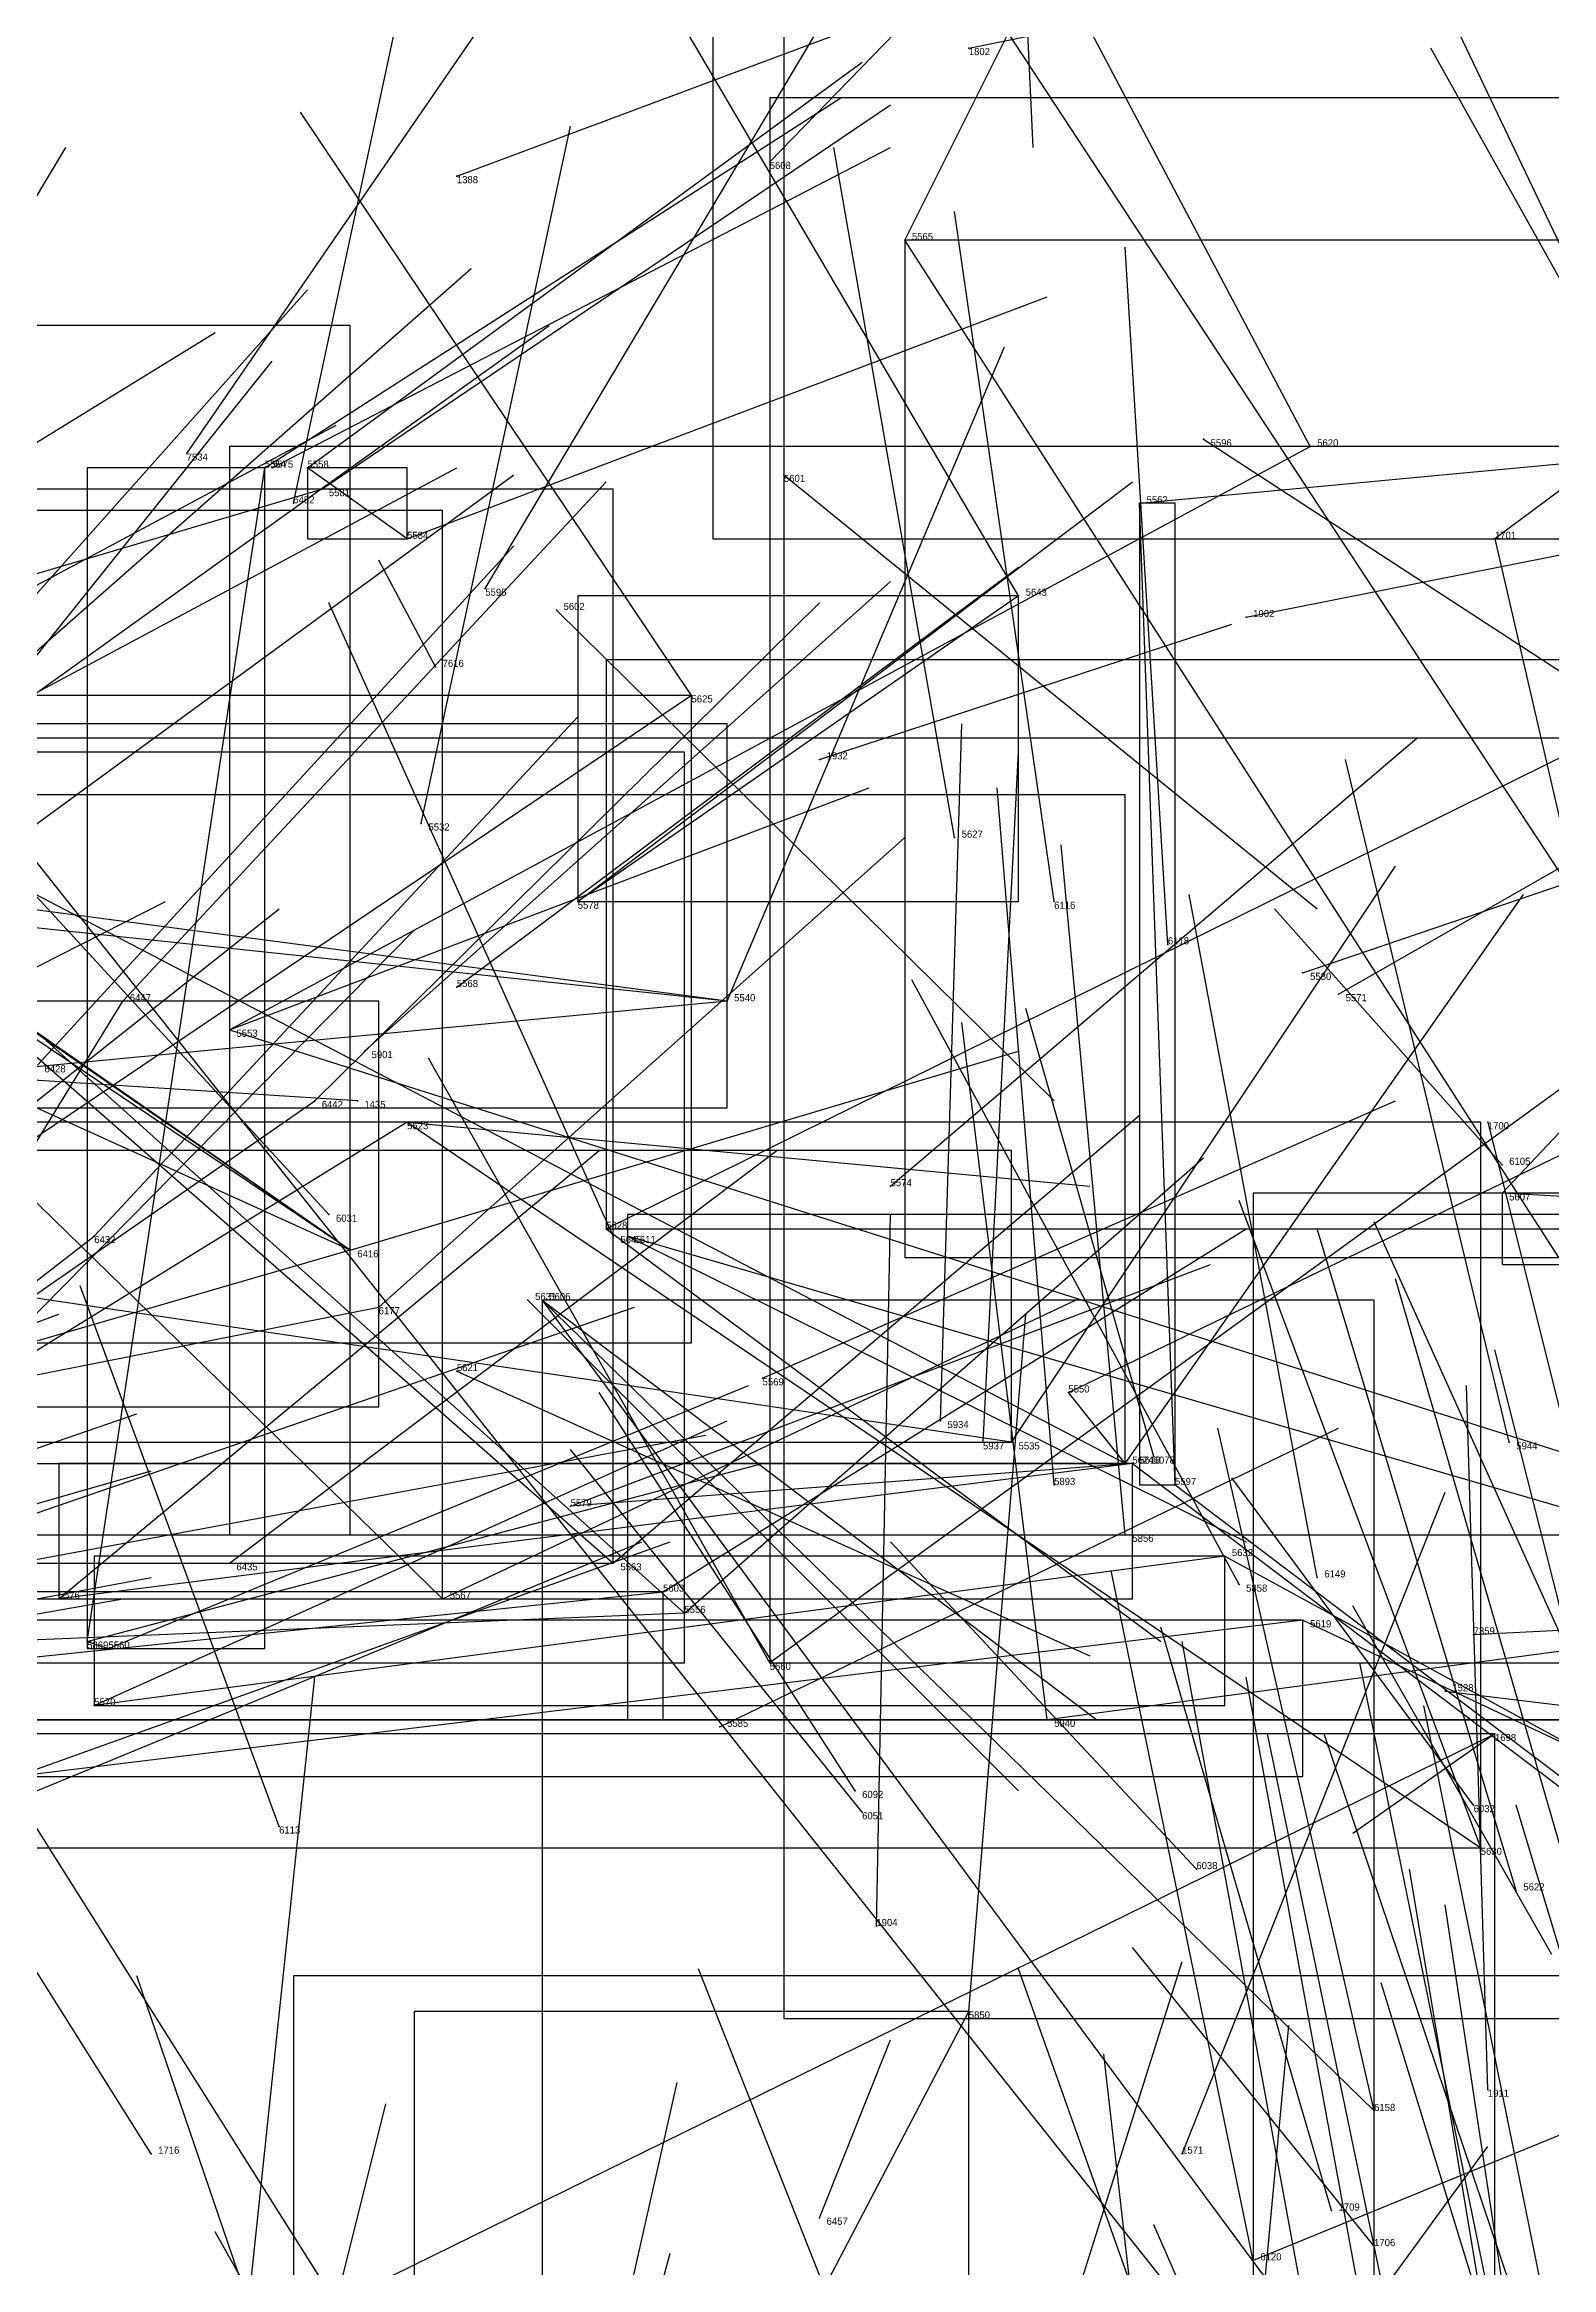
# Model space of a CAD drawing. Extents: x 59.1 to 70.8, y 600.3 to 605.1.
# Drawn here: x 67.289 to 67.501, y 604.095 to 604.4075 of the extents above; entities that cross this region are included whole.
import ezdxf

# ---------------------------------------------------------------- set-up
doc = ezdxf.new("R2010")
doc.units = 0
for name, color, linetype in [('Clients', 3, 'CONTINUOUS'), ('Facilities', 3, 'CONTINUOUS'), ('Facilities_lines', 3, 'CONTINUOUS'), ('Min_max_boxes', 1, 'CONTINUOUS'), ('Normals', 1, 'CONTINUOUS'), ('Source_points', 5, 'CONTINUOUS'), ('Text', 3, 'CONTINUOUS')]:
    doc.layers.add(name, color=color, linetype=linetype)

msp = doc.modelspace()

# ---------------------------------------------------------------- linework, layer by layer
at = {"layer": 'Clients', "color": 5}
for p in [(67.41, 604.38, 454.617), (67.467, 604.351, 454.172), (67.32, 604.348, 454.743), (67.326, 604.348, 454.668), (67.328, 604.345, 454.592), (67.443, 604.343, 454.51), (67.493, 604.338, 452.808), (67.364, 604.287, 454.849), (67.3, 604.273, 455.252), (67.327, 604.259, 455.164), (67.494, 604.246, 454.457), (67.296, 604.24, 455.283), (67.371, 604.24, 454.396), (67.336, 604.23, 455.032), (67.433, 604.218, 454.636), (67.363, 604.202, 454.551), (67.369, 604.194, 454.749), (67.376, 604.19, 454.612), (67.291, 604.189, 454.771), (67.345, 604.189, 454.982), (67.298, 604.182, 454.905), (67.391, 604.18, 454.081), (67.296, 604.174, 454.783), (67.43, 604.172, 453.792), (67.493, 604.17, 452.753), (67.491, 604.154, 454.082), (67.419, 604.131, 453.265), (67.476, 604.117, 453.85), (67.459, 604.096, 453.783)]:
    msp.add_point(p, dxfattribs=at)
at = {"layer": 'Facilities', "color": 3}
for p in [(67.419, 604.407, 448.447), (67.391, 604.391, 454.457), (67.347, 604.389, 451.007), (67.452, 604.352, 454.315), (67.309, 604.35, 462.279), (67.321, 604.348, 454.824), (67.393, 604.347, 454.388), (67.324, 604.343, 455.745), (67.34, 604.338, 454.521), (67.351, 604.331, 454.446), (67.361, 604.328, 454.373), (67.426, 604.33, 454.244), (67.458, 604.327, 449.137), (67.344, 604.32, 458.792), (67.38, 604.316, 454.301), (67.398, 604.307, 450.871), (67.342, 604.298, 455.793), (67.417, 604.296, 454.004), (67.431, 604.287, 453.934), (67.447, 604.281, 453.86), (67.466, 604.277, 454.606), (67.347, 604.275, 454.958), (67.471, 604.274, 454.599), (67.385, 604.273, 455.81), (67.315, 604.269, 454.536), (67.334, 604.266, 455.063), (67.333, 604.259, 451.664), (67.34, 604.256, 454.464), (67.492, 604.256, 452.808), (67.494, 604.25, 457.692), (67.408, 604.247, 454.779), (67.329, 604.243, 457.317), (67.368, 604.241, 454.321), (67.369, 604.24, 454.168), (67.332, 604.238, 455.102), (67.357, 604.231, 454.417), (67.359, 604.231, 454.356), (67.347, 604.221, 454.476), (67.39, 604.22, 454.855), (67.415, 604.214, 453.642), (67.421, 604.211, 453.568), (67.425, 604.211, 455.849), (67.445, 604.209, 457.806), (67.495, 604.211, 453.648), (67.441, 604.208, 454.499), (67.442, 604.208, 454.433), (67.431, 604.205, 453.494), (67.448, 604.205, 454.363), (67.441, 604.198, 453.423), (67.315, 604.194, 454.659), (67.455, 604.195, 454.293), (67.457, 604.191, 453.349), (67.468, 604.192, 453.572), (67.379, 604.187, 454.679), (67.466, 604.186, 454.225), (67.49, 604.184, 461.441), (67.295, 604.183, 455.044), (67.486, 604.176, 453.206), (67.384, 604.171, 454.628), (67.403, 604.162, 457.563), (67.404, 604.159, 457.493), (67.49, 604.16, 457.364), (67.322, 604.157, 457.877), (67.451, 604.151, 457.447), (67.496, 604.148, 454.013), (67.406, 604.143, 449.099), (67.492, 604.12, 449.163), (67.304, 604.111, 452.689), (67.449, 604.111, 453.047), (67.398, 604.102, 455.915), (67.47, 604.103, 452.899), (67.476, 604.098, 452.824)]:
    msp.add_point(p, dxfattribs=at)
at = {"layer": 'Facilities_lines', "color": 3}
for p, q in [((67.393, 604.457, 448.368), (67.608, 604.13, 448.652)), ((67.619, 604.432, 452.947), (67.493, 604.338, 452.808)), ((67.502, 604.237, 454.388), (67.41, 604.38, 454.617)), ((67.332, 604.238, 455.102), (67.138, 604.368, 455.639)), ((67.332, 604.238, 455.102), (67.161, 604.356, 455.49)), ((67.315, 604.269, 454.536), (67.467, 604.351, 454.172)), ((67.332, 604.238, 455.102), (67.175, 604.347, 455.419)), ((67.295, 604.183, 455.044), (67.32, 604.348, 454.743)), ((67.34, 604.338, 454.521), (67.326, 604.348, 454.668)), ((67.23, 604.316, 454.893), (67.328, 604.345, 454.592)), ((67.448, 604.205, 454.363), (67.443, 604.343, 454.51)), ((67.188, 604.342, 455.268), (67.345, 604.189, 454.982)), ((67.426, 604.33, 454.244), (67.364, 604.287, 454.849)), ((67.368, 604.241, 454.321), (67.53, 604.321, 454.187)), ((67.332, 604.238, 455.102), (67.162, 604.315, 455.448)), ((67.23, 604.316, 454.893), (67.369, 604.194, 454.749)), ((67.38, 604.316, 454.301), (67.245, 604.225, 454.827)), ((67.385, 604.273, 455.81), (67.09, 604.312, 455.552)), ((67.538, 603.978, 454.902), (67.274, 604.31, 455.109)), ((67.379, 604.187, 454.679), (67.244, 604.308, 454.822)), ((67.441, 604.208, 454.499), (67.261, 604.302, 454.747)), ((67.385, 604.273, 455.81), (67.14, 604.299, 455.853)), ((67.544, 604.291, 454.15), (67.391, 604.18, 454.081)), ((67.385, 604.273, 455.81), (67.227, 604.258, 455.544)), ((67.265, 604.216, 455.401), (67.3, 604.273, 455.252)), ((67.315, 604.269, 454.536), (67.539, 604.198, 454.106)), ((67.265, 604.216, 455.401), (67.327, 604.259, 455.164)), ((67.34, 604.256, 454.464), (67.207, 604.174, 455.182)), ((67.34, 604.256, 454.464), (67.491, 604.154, 454.082)), ((67.425, 604.211, 455.849), (67.147, 604.252, 455.803)), ((67.826, 604.246, 453.934), (67.459, 604.096, 453.783)), ((67.677, 604.236, 453.695), (67.494, 604.246, 454.457)), ((67.265, 604.216, 455.401), (67.296, 604.24, 455.283)), ((67.55, 604.188, 453.77), (67.371, 604.24, 454.396)), ((67.332, 604.238, 455.102), (67.194, 604.198, 455.51)), ((67.359, 604.231, 454.356), (67.467, 604.085, 453.713)), ((67.359, 604.231, 454.356), (67.476, 604.117, 453.85)), ((67.265, 604.216, 455.401), (67.336, 604.23, 455.032)), ((67.441, 604.208, 454.499), (67.433, 604.218, 454.636)), ((67.442, 604.208, 454.433), (67.291, 604.189, 454.771)), ((67.442, 604.208, 454.433), (67.363, 604.202, 454.551)), ((67.455, 604.195, 454.293), (67.296, 604.174, 454.783)), ((67.203, 604.172, 455.245), (67.376, 604.19, 454.612)), ((67.379, 604.187, 454.679), (67.21, 604.18, 455.299)), ((67.55, 604.188, 453.77), (67.43, 604.172, 453.792)), ((67.466, 604.186, 454.225), (67.285, 604.164, 454.964)), ((67.295, 604.183, 455.044), (67.298, 604.182, 454.905)), ((67.33, 604.09, 452.674), (67.493, 604.17, 452.753)), ((67.351, 604.001, 452.623), (67.419, 604.131, 453.265))]:
    msp.add_line(p, q, dxfattribs=at)
at = {"layer": 'Min_max_boxes', "color": 1}
for p, q in [((67.383, 604.802, 452.808), (67.383, 604.338, 452.808)), ((67.383, 604.802, 453.391), (67.383, 604.338, 453.391)), ((67.393, 604.457, 448.368), (67.393, 604.13, 448.368)), ((67.393, 604.457, 448.652), (67.393, 604.13, 448.652)), ((67.876, 604.4, 453.675), (67.391, 604.4, 453.675)), ((67.391, 604.4, 453.675), (67.391, 604.18, 453.675)), ((67.876, 604.4, 454.215), (67.391, 604.4, 454.215)), ((67.391, 604.4, 454.215), (67.391, 604.18, 454.215)), ((67.391, 604.4, 453.675), (67.391, 604.4, 454.215)), ((67.502, 604.38, 454.388), (67.41, 604.38, 454.388)), ((67.41, 604.38, 454.388), (67.41, 604.237, 454.388)), ((67.502, 604.38, 454.617), (67.41, 604.38, 454.617)), ((67.41, 604.38, 454.617), (67.41, 604.237, 454.617)), ((67.41, 604.38, 454.388), (67.41, 604.38, 454.617)), ((67.332, 604.368, 455.102), (67.138, 604.368, 455.102)), ((67.332, 604.368, 455.639), (67.138, 604.368, 455.639)), ((67.332, 604.198, 455.102), (67.332, 604.368, 455.102)), ((67.332, 604.198, 455.639), (67.332, 604.368, 455.639)), ((67.332, 604.368, 455.102), (67.332, 604.368, 455.639)), ((67.539, 604.351, 454.106), (67.315, 604.351, 454.106)), ((67.315, 604.351, 454.106), (67.315, 604.198, 454.106)), ((67.539, 604.351, 454.536), (67.315, 604.351, 454.536)), ((67.315, 604.351, 454.536), (67.315, 604.198, 454.536)), ((67.315, 604.351, 454.106), (67.315, 604.351, 454.536)), ((67.32, 604.348, 454.743), (67.295, 604.348, 454.743)), ((67.295, 604.348, 454.743), (67.295, 604.182, 454.743)), ((67.32, 604.348, 455.044), (67.295, 604.348, 455.044)), ((67.295, 604.348, 455.044), (67.295, 604.182, 455.044)), ((67.295, 604.348, 454.743), (67.295, 604.348, 455.044)), ((67.32, 604.182, 454.743), (67.32, 604.348, 454.743)), ((67.32, 604.182, 455.044), (67.32, 604.348, 455.044)), ((67.32, 604.348, 454.743), (67.32, 604.348, 455.044)), ((67.34, 604.348, 454.521), (67.326, 604.348, 454.521)), ((67.326, 604.348, 454.521), (67.326, 604.338, 454.521)), ((67.34, 604.348, 454.668), (67.326, 604.348, 454.668)), ((67.326, 604.348, 454.668), (67.326, 604.338, 454.668)), ((67.326, 604.348, 454.521), (67.326, 604.348, 454.668)), ((67.34, 604.338, 454.521), (67.34, 604.348, 454.521)), ((67.34, 604.338, 454.668), (67.34, 604.348, 454.668)), ((67.34, 604.348, 454.521), (67.34, 604.348, 454.668)), ((67.369, 604.345, 454.592), (67.209, 604.345, 454.592)), ((67.369, 604.345, 455.04), (67.209, 604.345, 455.04)), ((67.369, 604.194, 454.592), (67.369, 604.345, 454.592)), ((67.369, 604.194, 455.04), (67.369, 604.345, 455.04)), ((67.369, 604.345, 454.592), (67.369, 604.345, 455.04)), ((67.448, 604.343, 454.363), (67.443, 604.343, 454.363)), ((67.443, 604.343, 454.363), (67.443, 604.205, 454.363)), ((67.448, 604.343, 454.51), (67.443, 604.343, 454.51)), ((67.443, 604.343, 454.51), (67.443, 604.205, 454.51)), ((67.443, 604.343, 454.363), (67.443, 604.343, 454.51)), ((67.448, 604.205, 454.363), (67.448, 604.343, 454.363)), ((67.448, 604.205, 454.51), (67.448, 604.343, 454.51)), ((67.448, 604.343, 454.363), (67.448, 604.343, 454.51)), ((67.345, 604.342, 454.982), (67.188, 604.342, 454.982)), ((67.345, 604.342, 455.268), (67.188, 604.342, 455.268)), ((67.345, 604.189, 454.982), (67.345, 604.342, 454.982)), ((67.345, 604.189, 455.268), (67.345, 604.342, 455.268)), ((67.345, 604.342, 454.982), (67.345, 604.342, 455.268)), ((67.326, 604.338, 454.521), (67.34, 604.338, 454.521)), ((67.326, 604.338, 454.668), (67.34, 604.338, 454.668)), ((67.326, 604.338, 454.521), (67.326, 604.338, 454.668)), ((67.34, 604.338, 454.521), (67.34, 604.338, 454.668)), ((67.383, 604.338, 452.808), (67.722, 604.338, 452.808)), ((67.383, 604.338, 453.391), (67.722, 604.338, 453.391)), ((67.383, 604.338, 452.808), (67.383, 604.338, 453.391)), ((67.426, 604.33, 454.244), (67.364, 604.33, 454.244)), ((67.364, 604.33, 454.244), (67.364, 604.287, 454.244)), ((67.426, 604.33, 454.849), (67.364, 604.33, 454.849)), ((67.364, 604.33, 454.849), (67.364, 604.287, 454.849)), ((67.364, 604.33, 454.244), (67.364, 604.33, 454.849)), ((67.426, 604.287, 454.244), (67.426, 604.33, 454.244)), ((67.426, 604.287, 454.849), (67.426, 604.33, 454.849)), ((67.426, 604.33, 454.244), (67.426, 604.33, 454.849)), ((67.53, 604.321, 454.187), (67.368, 604.321, 454.187)), ((67.368, 604.321, 454.187), (67.368, 604.241, 454.187)), ((67.53, 604.321, 454.321), (67.368, 604.321, 454.321)), ((67.368, 604.321, 454.321), (67.368, 604.241, 454.321)), ((67.368, 604.321, 454.187), (67.368, 604.321, 454.321)), ((67.38, 604.316, 454.301), (67.245, 604.316, 454.301)), ((67.38, 604.316, 454.827), (67.245, 604.316, 454.827)), ((67.38, 604.225, 454.301), (67.38, 604.316, 454.301)), ((67.38, 604.225, 454.827), (67.38, 604.316, 454.827)), ((67.38, 604.316, 454.301), (67.38, 604.316, 454.827)), ((67.385, 604.312, 455.544), (67.09, 604.312, 455.544)), ((67.385, 604.312, 455.853), (67.09, 604.312, 455.853)), ((67.385, 604.258, 455.544), (67.385, 604.312, 455.544)), ((67.385, 604.258, 455.853), (67.385, 604.312, 455.853)), ((67.385, 604.312, 455.544), (67.385, 604.312, 455.853)), ((67.538, 604.31, 454.902), (67.274, 604.31, 454.902)), ((67.538, 604.31, 455.109), (67.274, 604.31, 455.109)), ((67.379, 604.308, 454.679), (67.21, 604.308, 454.679)), ((67.379, 604.308, 455.299), (67.21, 604.308, 455.299)), ((67.379, 604.18, 454.679), (67.379, 604.308, 454.679)), ((67.379, 604.18, 455.299), (67.379, 604.308, 455.299)), ((67.379, 604.308, 454.679), (67.379, 604.308, 455.299)), ((67.441, 604.302, 454.499), (67.261, 604.302, 454.499)), ((67.441, 604.302, 454.747), (67.261, 604.302, 454.747)), ((67.441, 604.208, 454.499), (67.441, 604.302, 454.499)), ((67.441, 604.208, 454.747), (67.441, 604.302, 454.747)), ((67.441, 604.302, 454.499), (67.441, 604.302, 454.747)), ((67.364, 604.287, 454.244), (67.426, 604.287, 454.244)), ((67.364, 604.287, 454.849), (67.426, 604.287, 454.849)), ((67.364, 604.287, 454.244), (67.364, 604.287, 454.849)), ((67.426, 604.287, 454.244), (67.426, 604.287, 454.849)), ((67.336, 604.273, 455.032), (67.265, 604.273, 455.032)), ((67.336, 604.273, 455.401), (67.265, 604.273, 455.401)), ((67.336, 604.216, 455.032), (67.336, 604.273, 455.032)), ((67.336, 604.216, 455.401), (67.336, 604.273, 455.401)), ((67.336, 604.273, 455.032), (67.336, 604.273, 455.401)), ((67.09, 604.258, 455.544), (67.385, 604.258, 455.544)), ((67.09, 604.258, 455.853), (67.385, 604.258, 455.853)), ((67.491, 604.256, 454.082), (67.207, 604.256, 454.082)), ((67.491, 604.256, 455.182), (67.207, 604.256, 455.182)), ((67.385, 604.258, 455.544), (67.385, 604.258, 455.853)), ((67.491, 604.154, 454.082), (67.491, 604.256, 454.082)), ((67.491, 604.154, 455.182), (67.491, 604.256, 455.182)), ((67.491, 604.256, 454.082), (67.491, 604.256, 455.182)), ((67.425, 604.252, 455.803), (67.147, 604.252, 455.803)), ((67.425, 604.252, 455.849), (67.147, 604.252, 455.849)), ((67.425, 604.211, 455.803), (67.425, 604.252, 455.803)), ((67.425, 604.211, 455.849), (67.425, 604.252, 455.849)), ((67.425, 604.252, 455.803), (67.425, 604.252, 455.849)), ((67.826, 604.246, 453.667), (67.459, 604.246, 453.667)), ((67.459, 604.246, 453.667), (67.459, 604.08, 453.667)), ((67.826, 604.246, 453.934), (67.459, 604.246, 453.934)), ((67.459, 604.246, 453.934), (67.459, 604.08, 453.934)), ((67.459, 604.246, 453.667), (67.459, 604.246, 453.934)), ((67.677, 604.246, 453.695), (67.494, 604.246, 453.695)), ((67.494, 604.246, 453.695), (67.494, 604.236, 453.695)), ((67.677, 604.246, 454.457), (67.494, 604.246, 454.457)), ((67.494, 604.246, 454.457), (67.494, 604.236, 454.457)), ((67.494, 604.246, 453.695), (67.494, 604.246, 454.457)), ((67.849, 604.243, 453.736), (67.371, 604.243, 453.736)), ((67.371, 604.243, 453.736), (67.371, 604.172, 453.736)), ((67.849, 604.243, 454.396), (67.371, 604.243, 454.396)), ((67.371, 604.243, 454.396), (67.371, 604.172, 454.396)), ((67.371, 604.243, 453.736), (67.371, 604.243, 454.396)), ((67.368, 604.241, 454.187), (67.53, 604.241, 454.187)), ((67.368, 604.241, 454.321), (67.53, 604.241, 454.321)), ((67.368, 604.241, 454.187), (67.368, 604.241, 454.321)), ((67.41, 604.237, 454.388), (67.502, 604.237, 454.388)), ((67.41, 604.237, 454.617), (67.502, 604.237, 454.617)), ((67.41, 604.237, 454.388), (67.41, 604.237, 454.617)), ((67.494, 604.236, 453.695), (67.677, 604.236, 453.695)), ((67.494, 604.236, 454.457), (67.677, 604.236, 454.457)), ((67.494, 604.236, 453.695), (67.494, 604.236, 454.457)), ((67.476, 604.231, 453.713), (67.359, 604.231, 453.713)), ((67.359, 604.231, 453.713), (67.359, 604.085, 453.713)), ((67.476, 604.231, 454.356), (67.359, 604.231, 454.356)), ((67.359, 604.231, 454.356), (67.359, 604.085, 454.356)), ((67.359, 604.231, 453.713), (67.359, 604.231, 454.356)), ((67.476, 604.085, 453.713), (67.476, 604.231, 453.713)), ((67.476, 604.085, 454.356), (67.476, 604.231, 454.356)), ((67.476, 604.231, 453.713), (67.476, 604.231, 454.356)), ((67.245, 604.225, 454.301), (67.38, 604.225, 454.301)), ((67.245, 604.225, 454.827), (67.38, 604.225, 454.827)), ((67.38, 604.225, 454.301), (67.38, 604.225, 454.827)), ((67.265, 604.216, 455.032), (67.336, 604.216, 455.032)), ((67.265, 604.216, 455.401), (67.336, 604.216, 455.401)), ((67.336, 604.216, 455.032), (67.336, 604.216, 455.401)), ((67.147, 604.211, 455.803), (67.425, 604.211, 455.803)), ((67.147, 604.211, 455.849), (67.425, 604.211, 455.849)), ((67.425, 604.211, 455.803), (67.425, 604.211, 455.849)), ((67.261, 604.208, 454.499), (67.441, 604.208, 454.499)), ((67.261, 604.208, 454.747), (67.441, 604.208, 454.747)), ((67.442, 604.208, 454.433), (67.291, 604.208, 454.433)), ((67.291, 604.208, 454.433), (67.291, 604.189, 454.433)), ((67.442, 604.208, 454.771), (67.291, 604.208, 454.771)), ((67.291, 604.208, 454.771), (67.291, 604.189, 454.771)), ((67.291, 604.208, 454.433), (67.291, 604.208, 454.771)), ((67.441, 604.208, 454.499), (67.441, 604.208, 454.747)), ((67.442, 604.189, 454.433), (67.442, 604.208, 454.433)), ((67.442, 604.189, 454.771), (67.442, 604.208, 454.771)), ((67.442, 604.208, 454.433), (67.442, 604.208, 454.771)), ((67.443, 604.205, 454.363), (67.448, 604.205, 454.363)), ((67.443, 604.205, 454.51), (67.448, 604.205, 454.51)), ((67.443, 604.205, 454.363), (67.443, 604.205, 454.51)), ((67.448, 604.205, 454.363), (67.448, 604.205, 454.51)), ((67.138, 604.198, 455.102), (67.332, 604.198, 455.102)), ((67.138, 604.198, 455.639), (67.332, 604.198, 455.639)), ((67.315, 604.198, 454.106), (67.539, 604.198, 454.106)), ((67.315, 604.198, 454.536), (67.539, 604.198, 454.536)), ((67.315, 604.198, 454.106), (67.315, 604.198, 454.536)), ((67.332, 604.198, 455.102), (67.332, 604.198, 455.639)), ((67.209, 604.194, 454.592), (67.369, 604.194, 454.592)), ((67.209, 604.194, 455.04), (67.369, 604.194, 455.04)), ((67.455, 604.195, 454.293), (67.296, 604.195, 454.293)), ((67.296, 604.195, 454.293), (67.296, 604.174, 454.293)), ((67.455, 604.195, 454.783), (67.296, 604.195, 454.783)), ((67.296, 604.195, 454.783), (67.296, 604.174, 454.783)), ((67.296, 604.195, 454.293), (67.296, 604.195, 454.783)), ((67.369, 604.194, 454.592), (67.369, 604.194, 455.04)), ((67.455, 604.174, 454.293), (67.455, 604.195, 454.293)), ((67.455, 604.174, 454.783), (67.455, 604.195, 454.783)), ((67.455, 604.195, 454.293), (67.455, 604.195, 454.783)), ((67.376, 604.19, 454.612), (67.203, 604.19, 454.612)), ((67.376, 604.19, 455.245), (67.203, 604.19, 455.245)), ((67.376, 604.172, 454.612), (67.376, 604.19, 454.612)), ((67.376, 604.172, 455.245), (67.376, 604.19, 455.245)), ((67.376, 604.19, 454.612), (67.376, 604.19, 455.245)), ((67.188, 604.189, 454.982), (67.345, 604.189, 454.982)), ((67.188, 604.189, 455.268), (67.345, 604.189, 455.268)), ((67.291, 604.189, 454.433), (67.442, 604.189, 454.433)), ((67.291, 604.189, 454.771), (67.442, 604.189, 454.771)), ((67.291, 604.189, 454.433), (67.291, 604.189, 454.771)), ((67.345, 604.189, 454.982), (67.345, 604.189, 455.268)), ((67.442, 604.189, 454.433), (67.442, 604.189, 454.771)), ((67.466, 604.186, 454.225), (67.285, 604.186, 454.225)), ((67.466, 604.186, 454.964), (67.285, 604.186, 454.964)), ((67.466, 604.164, 454.225), (67.466, 604.186, 454.225)), ((67.466, 604.164, 454.964), (67.466, 604.186, 454.964)), ((67.466, 604.186, 454.225), (67.466, 604.186, 454.964)), ((67.295, 604.182, 454.743), (67.32, 604.182, 454.743)), ((67.295, 604.182, 455.044), (67.32, 604.182, 455.044)), ((67.295, 604.182, 454.743), (67.295, 604.182, 455.044)), ((67.32, 604.182, 454.743), (67.32, 604.182, 455.044)), ((67.21, 604.18, 454.679), (67.379, 604.18, 454.679)), ((67.21, 604.18, 455.299), (67.379, 604.18, 455.299)), ((67.379, 604.18, 454.679), (67.379, 604.18, 455.299)), ((67.391, 604.18, 453.675), (67.876, 604.18, 453.675)), ((67.391, 604.18, 454.215), (67.876, 604.18, 454.215)), ((67.391, 604.18, 453.675), (67.391, 604.18, 454.215)), ((67.296, 604.174, 454.293), (67.455, 604.174, 454.293)), ((67.296, 604.174, 454.783), (67.455, 604.174, 454.783)), ((67.296, 604.174, 454.293), (67.296, 604.174, 454.783)), ((67.455, 604.174, 454.293), (67.455, 604.174, 454.783)), ((67.682, 604.172, 448.486), (67.139, 604.172, 448.486)), ((67.682, 604.172, 448.595), (67.139, 604.172, 448.595)), ((67.203, 604.172, 454.612), (67.376, 604.172, 454.612)), ((67.203, 604.172, 455.245), (67.376, 604.172, 455.245)), ((67.371, 604.172, 453.736), (67.849, 604.172, 453.736)), ((67.371, 604.172, 454.396), (67.849, 604.172, 454.396)), ((67.371, 604.172, 453.736), (67.371, 604.172, 454.396)), ((67.376, 604.172, 454.612), (67.376, 604.172, 455.245)), ((67.493, 604.17, 452.674), (67.271, 604.17, 452.674)), ((67.493, 604.17, 452.755), (67.271, 604.17, 452.755)), ((67.493, 604.022, 452.674), (67.493, 604.17, 452.674)), ((67.493, 604.022, 452.755), (67.493, 604.17, 452.755)), ((67.493, 604.17, 452.674), (67.493, 604.17, 452.755)), ((67.285, 604.164, 454.225), (67.466, 604.164, 454.225)), ((67.285, 604.164, 454.964), (67.466, 604.164, 454.964)), ((67.466, 604.164, 454.225), (67.466, 604.164, 454.964)), ((67.207, 604.154, 454.082), (67.491, 604.154, 454.082)), ((67.207, 604.154, 455.182), (67.491, 604.154, 455.182)), ((67.491, 604.154, 454.082), (67.491, 604.154, 455.182)), ((67.573, 604.136, 448.491), (67.324, 604.136, 448.491)), ((67.324, 604.136, 448.491), (67.324, 603.788, 448.491)), ((67.573, 604.136, 448.604), (67.324, 604.136, 448.604)), ((67.324, 604.136, 448.604), (67.324, 603.788, 448.604)), ((67.324, 604.136, 448.491), (67.324, 604.136, 448.604)), ((67.419, 604.131, 452.623), (67.341, 604.131, 452.623)), ((67.341, 604.131, 452.623), (67.341, 604.001, 452.623)), ((67.419, 604.131, 453.265), (67.341, 604.131, 453.265)), ((67.341, 604.131, 453.265), (67.341, 604.001, 453.265)), ((67.341, 604.131, 452.623), (67.341, 604.131, 453.265)), ((67.419, 604.001, 452.623), (67.419, 604.131, 452.623)), ((67.419, 604.001, 453.265), (67.419, 604.131, 453.265)), ((67.419, 604.131, 452.623), (67.419, 604.131, 453.265)), ((67.393, 604.13, 448.368), (67.608, 604.13, 448.368)), ((67.393, 604.13, 448.652), (67.608, 604.13, 448.652)), ((67.393, 604.13, 448.368), (67.393, 604.13, 448.652))]:
    msp.add_line(p, q, dxfattribs=at)
at = {"layer": 'Normals', "color": 1}
for p, q in [((67.41, 604.38, 454.617), (67.454, 604.468, 454.635)), ((67.391, 604.391, 454.457), (67.459, 604.461, 454.478)), ((67.425, 604.457, 452.99), (67.428, 604.393, 453.067)), ((67.324, 604.343, 455.745), (67.345, 604.441, 455.74)), ((67.467, 604.351, 454.172), (67.421, 604.438, 454.151)), ((67.309, 604.35, 462.279), (67.362, 604.427, 462.314)), ((67.419, 604.407, 448.447), (67.513, 604.426, 448.418)), ((67.351, 604.331, 454.446), (67.401, 604.415, 454.466)), ((67.426, 604.33, 454.244), (67.376, 604.415, 454.231)), ((67.347, 604.389, 451.007), (67.406, 604.411, 451.085)), ((67.53, 604.321, 454.187), (67.488, 604.409, 454.164)), ((67.532, 604.321, 454.28), (67.484, 604.407, 454.263)), ((67.326, 604.348, 454.668), (67.404, 604.405, 454.694)), ((67.32, 604.348, 454.743), (67.401, 604.4, 454.768)), ((67.328, 604.345, 454.592), (67.408, 604.399, 454.618)), ((67.38, 604.316, 454.301), (67.325, 604.398, 454.286)), ((67.342, 604.298, 455.793), (67.363, 604.396, 455.788)), ((67.253, 604.328, 461.861), (67.292, 604.393, 461.926)), ((67.321, 604.348, 454.824), (67.408, 604.393, 454.844)), ((67.417, 604.296, 454.004), (67.4, 604.393, 453.984)), ((67.431, 604.287, 453.934), (67.417, 604.384, 453.913)), ((67.447, 604.281, 453.86), (67.441, 604.379, 453.839)), ((67.274, 604.31, 455.109), (67.349, 604.376, 455.12)), ((67.26, 604.299, 455.313), (67.326, 604.373, 455.325)), ((67.34, 604.338, 454.521), (67.43, 604.372, 454.547)), ((67.279, 604.31, 455.015), (67.36, 604.368, 455.028)), ((67.23, 604.316, 454.893), (67.313, 604.367, 454.915)), ((67.385, 604.273, 455.81), (67.424, 604.365, 455.809)), ((67.265, 604.293, 462.482), (67.321, 604.363, 462.526)), ((67.244, 604.308, 454.822), (67.33, 604.354, 454.843)), ((67.443, 604.343, 454.51), (67.539, 604.352, 454.537)), ((67.452, 604.352, 454.315), (67.535, 604.298, 454.332)), ((67.261, 604.302, 454.747), (67.347, 604.348, 454.769)), ((67.277, 604.29, 454.678), (67.355, 604.347, 454.702)), ((67.3, 604.273, 455.252), (67.368, 604.346, 455.259)), ((67.364, 604.287, 454.849), (67.442, 604.346, 454.87)), ((67.393, 604.347, 454.388), (67.468, 604.286, 454.412)), ((67.458, 604.327, 449.137), (67.554, 604.346, 449.158)), ((67.288, 604.264, 455.354), (67.355, 604.337, 455.366)), ((67.493, 604.338, 452.808), (67.508, 604.273, 452.883)), ((67.344, 604.32, 458.792), (67.336, 604.335, 458.891)), ((67.347, 604.275, 454.958), (67.426, 604.334, 454.976)), ((67.334, 604.266, 455.063), (67.408, 604.332, 455.074)), ((67.327, 604.259, 455.164), (67.398, 604.329, 455.175)), ((67.369, 604.24, 454.168), (67.329, 604.329, 454.147)), ((67.361, 604.328, 454.373), (67.431, 604.259, 454.392)), ((67.398, 604.307, 450.871), (67.456, 604.326, 450.95)), ((67.471, 604.274, 454.599), (67.555, 604.322, 454.625)), ((67.494, 604.246, 454.457), (67.561, 604.317, 454.478)), ((67.296, 604.24, 455.283), (67.364, 604.313, 455.291)), ((67.415, 604.214, 453.642), (67.418, 604.312, 453.622)), ((67.408, 604.247, 454.779), (67.482, 604.31, 454.803)), ((67.421, 604.211, 453.568), (67.426, 604.308, 453.546)), ((67.466, 604.277, 454.606), (67.557, 604.308, 454.634)), ((67.495, 604.211, 453.648), (67.472, 604.307, 453.633)), ((67.315, 604.269, 454.536), (67.405, 604.303, 454.562)), ((67.431, 604.205, 453.494), (67.423, 604.303, 453.475)), ((67.336, 604.23, 455.032), (67.41, 604.296, 455.043)), ((67.329, 604.243, 457.317), (67.283, 604.293, 457.39)), ((67.441, 604.198, 453.423), (67.432, 604.295, 453.399)), ((67.425, 604.211, 455.849), (67.479, 604.292, 455.872)), ((67.219, 604.243, 454.894), (67.306, 604.287, 454.914)), ((67.441, 604.208, 454.499), (67.497, 604.288, 454.52)), ((67.468, 604.192, 453.572), (67.45, 604.288, 453.551)), ((67.245, 604.225, 454.827), (67.322, 604.286, 454.845)), ((67.494, 604.25, 457.692), (67.462, 604.286, 457.78)), ((67.271, 604.212, 455.324), (67.341, 604.283, 455.335)), ((67.457, 604.191, 453.349), (67.411, 604.276, 453.324)), ((67.445, 604.209, 457.806), (67.427, 604.272, 457.882)), ((67.43, 604.172, 453.792), (67.418, 604.27, 453.778)), ((67.332, 604.238, 455.102), (67.426, 604.266, 455.118)), ((67.391, 604.18, 454.081), (67.343, 604.265, 454.059)), ((67.333, 604.259, 451.664), (67.286, 604.262, 451.752)), ((67.39, 604.22, 454.855), (67.479, 604.259, 454.878)), ((67.433, 604.218, 454.636), (67.52, 604.26, 454.663)), ((67.34, 604.256, 454.464), (67.436, 604.247, 454.489)), ((67.369, 604.194, 454.749), (67.443, 604.257, 454.772)), ((67.492, 604.256, 452.808), (67.507, 604.196, 452.887)), ((67.291, 604.189, 454.771), (67.367, 604.252, 454.79)), ((67.315, 604.194, 454.659), (67.392, 604.252, 454.685)), ((67.379, 604.187, 454.679), (67.452, 604.251, 454.704)), ((67.406, 604.143, 449.099), (67.408, 604.243, 449.09)), ((67.491, 604.154, 454.082), (67.457, 604.245, 454.057)), ((67.368, 604.241, 454.321), (67.446, 604.183, 454.342)), ((67.371, 604.24, 454.396), (67.458, 604.197, 454.42)), ((67.376, 604.19, 454.612), (67.458, 604.241, 454.639)), ((67.496, 604.148, 454.013), (67.468, 604.241, 453.99)), ((67.513, 604.16, 452.605), (67.476, 604.242, 452.562)), ((67.363, 604.202, 454.551), (67.453, 604.236, 454.577)), ((67.506, 604.141, 453.944), (67.479, 604.234, 453.92)), ((67.322, 604.157, 457.877), (67.294, 604.233, 457.935)), ((67.345, 604.189, 454.982), (67.434, 604.231, 454.999)), ((67.357, 604.231, 454.417), (67.426, 604.162, 454.437)), ((67.359, 604.231, 454.356), (67.437, 604.172, 454.377)), ((67.198, 604.195, 455.164), (67.291, 604.229, 455.18)), ((67.279, 604.198, 455.25), (67.372, 604.23, 455.266)), ((67.419, 604.131, 453.265), (67.427, 604.229, 453.249)), ((67.517, 604.129, 453.873), (67.493, 604.224, 453.854)), ((67.347, 604.221, 454.476), (67.436, 604.181, 454.498)), ((67.298, 604.182, 454.905), (67.388, 604.219, 454.928)), ((67.403, 604.162, 457.563), (67.367, 604.218, 457.637)), ((67.492, 604.12, 449.163), (67.489, 604.219, 449.154)), ((67.209, 604.183, 455.231), (67.302, 604.215, 455.247)), ((67.285, 604.194, 455.182), (67.382, 604.212, 455.2)), ((67.296, 604.174, 454.783), (67.385, 604.214, 454.804)), ((67.384, 604.171, 454.628), (67.471, 604.213, 454.655)), ((67.476, 604.117, 453.85), (67.454, 604.213, 453.835)), ((67.404, 604.159, 457.493), (67.363, 604.21, 457.569)), ((67.21, 604.18, 455.299), (67.304, 604.207, 455.319)), ((67.295, 604.183, 455.044), (67.39, 604.208, 455.062)), ((67.442, 604.208, 454.433), (67.52, 604.149, 454.452)), ((67.49, 604.16, 457.364), (67.456, 604.206, 457.446)), ((67.448, 604.205, 454.363), (67.526, 604.146, 454.384)), ((67.449, 604.111, 453.047), (67.486, 604.204, 453.054)), ((67.283, 604.16, 454.903), (67.373, 604.197, 454.926)), ((67.285, 604.164, 454.964), (67.377, 604.197, 454.983)), ((67.451, 604.151, 457.447), (67.408, 604.197, 457.525)), ((67.459, 604.096, 453.783), (67.439, 604.193, 453.771)), ((67.455, 604.195, 454.293), (67.541, 604.148, 454.311)), ((67.207, 604.174, 455.182), (67.304, 604.192, 455.196)), ((67.203, 604.172, 455.245), (67.3, 604.189, 455.264)), ((67.501, 604.139, 457.564), (67.473, 604.188, 457.647)), ((67.49, 604.184, 461.441), (67.59, 604.189, 461.436)), ((67.304, 604.111, 452.689), (67.258, 604.184, 452.638)), ((67.47, 604.103, 452.899), (67.446, 604.185, 452.951)), ((67.466, 604.186, 454.225), (67.555, 604.144, 454.242)), ((67.467, 604.085, 453.713), (67.449, 604.183, 453.7)), ((67.317, 604.083, 452.77), (67.327, 604.178, 452.741)), ((67.476, 604.08, 453.713), (67.458, 604.178, 453.7)), ((67.493, 604.087, 452.677), (67.474, 604.18, 452.647)), ((67.501, 604.085, 452.452), (67.483, 604.174, 452.41)), ((67.486, 604.176, 453.206), (67.585, 604.164, 453.212)), ((67.481, 604.074, 453.644), (67.461, 604.17, 453.623)), ((67.497, 604.087, 452.526), (67.469, 604.17, 452.478)), ((67.493, 604.17, 452.753), (67.473, 604.156, 452.85)), ((67.33, 604.09, 452.674), (67.284, 604.163, 452.623)), ((67.523, 604.07, 452.384), (67.496, 604.16, 452.349)), ((67.497, 604.055, 453.574), (67.481, 604.151, 453.553)), ((67.501, 604.047, 449.166), (67.486, 604.146, 449.173)), ((67.476, 604.098, 452.824), (67.442, 604.14, 452.908)), ((67.415, 604.051, 452.49), (67.381, 604.137, 452.452)), ((67.42, 604.046, 453.329), (67.449, 604.138, 453.304)), ((67.458, 604.047, 453.43), (67.426, 604.137, 453.4)), ((67.33, 604.054, 457.886), (67.302, 604.136, 457.935)), ((67.505, 604.044, 453.506), (67.477, 604.135, 453.477)), ((67.398, 604.102, 455.915), (67.408, 604.127, 456.011)), ((67.455, 604.033, 453.288), (67.464, 604.129, 453.26)), ((67.449, 604.028, 452.423), (67.438, 604.125, 452.402)), ((67.356, 604.024, 452.711), (67.378, 604.121, 452.7)), ((67.313, 604.022, 452.69), (67.337, 604.118, 452.674)), ((67.435, 604.034, 462.338), (67.492, 604.112, 462.363)), ((67.362, 604.013, 449.088), (67.313, 604.1, 449.093)), ((67.484, 604.012, 452.355), (67.445, 604.101, 452.329)), ((67.351, 604.001, 452.623), (67.377, 604.097, 452.612))]:
    msp.add_line(p, q, dxfattribs=at)
at = {"layer": 'Source_points', "color": 5}
for p in [(67.419, 604.407, 448.447), (67.391, 604.391, 454.457), (67.347, 604.389, 451.007), (67.41, 604.38, 454.617), (67.452, 604.352, 454.315), (67.309, 604.35, 462.279), (67.467, 604.351, 454.172), (67.32, 604.348, 454.743), (67.321, 604.348, 454.824), (67.326, 604.348, 454.668), (67.393, 604.347, 454.388), (67.324, 604.343, 455.745), (67.328, 604.345, 454.592), (67.443, 604.343, 454.51), (67.34, 604.338, 454.521), (67.493, 604.338, 452.808), (67.351, 604.331, 454.446), (67.361, 604.328, 454.373), (67.426, 604.33, 454.244), (67.458, 604.327, 449.137), (67.344, 604.32, 458.792), (67.38, 604.316, 454.301), (67.398, 604.307, 450.871), (67.342, 604.298, 455.793), (67.417, 604.296, 454.004), (67.364, 604.287, 454.849), (67.431, 604.287, 453.934), (67.447, 604.281, 453.86), (67.466, 604.277, 454.606), (67.347, 604.275, 454.958), (67.471, 604.274, 454.599), (67.3, 604.273, 455.252), (67.385, 604.273, 455.81), (67.315, 604.269, 454.536), (67.334, 604.266, 455.063), (67.327, 604.259, 455.164), (67.333, 604.259, 451.664), (67.34, 604.256, 454.464), (67.492, 604.256, 452.808), (67.494, 604.25, 457.692), (67.408, 604.247, 454.779), (67.494, 604.246, 454.457), (67.329, 604.243, 457.317), (67.296, 604.24, 455.283), (67.368, 604.241, 454.321), (67.369, 604.24, 454.168), (67.371, 604.24, 454.396), (67.332, 604.238, 455.102), (67.357, 604.231, 454.417), (67.359, 604.231, 454.356), (67.336, 604.23, 455.032), (67.347, 604.221, 454.476), (67.39, 604.22, 454.855), (67.433, 604.218, 454.636), (67.415, 604.214, 453.642), (67.421, 604.211, 453.568), (67.425, 604.211, 455.849), (67.445, 604.209, 457.806), (67.495, 604.211, 453.648), (67.441, 604.208, 454.499), (67.442, 604.208, 454.433), (67.363, 604.202, 454.551), (67.431, 604.205, 453.494), (67.448, 604.205, 454.363), (67.441, 604.198, 453.423), (67.315, 604.194, 454.659), (67.369, 604.194, 454.749), (67.455, 604.195, 454.293), (67.376, 604.19, 454.612), (67.457, 604.191, 453.349), (67.468, 604.192, 453.572), (67.291, 604.189, 454.771), (67.345, 604.189, 454.982), (67.379, 604.187, 454.679), (67.466, 604.186, 454.225), (67.49, 604.184, 461.441), (67.295, 604.183, 455.044), (67.298, 604.182, 454.905), (67.391, 604.18, 454.081), (67.296, 604.174, 454.783), (67.486, 604.176, 453.206), (67.384, 604.171, 454.628), (67.43, 604.172, 453.792), (67.493, 604.17, 452.753), (67.403, 604.162, 457.563), (67.404, 604.159, 457.493), (67.49, 604.16, 457.364), (67.322, 604.157, 457.877), (67.491, 604.154, 454.082), (67.451, 604.151, 457.447), (67.496, 604.148, 454.013), (67.406, 604.143, 449.099), (67.419, 604.131, 453.265), (67.492, 604.12, 449.163), (67.476, 604.117, 453.85), (67.304, 604.111, 452.689), (67.449, 604.111, 453.047), (67.398, 604.102, 455.915), (67.47, 604.103, 452.899), (67.459, 604.096, 453.783), (67.476, 604.098, 452.824)]:
    msp.add_point(p, dxfattribs=at)

# ---------------------------------------------------------------- texts
at = {"layer": 'Text', "color": 3}
for s, p in [('1802', (67.419, 604.406, 448.447)), ('5608', (67.391, 604.39, 454.457)), ('1388', (67.347, 604.388, 451.007)), ('5565', (67.411, 604.38, 454.617)), ('5596', (67.453, 604.351, 454.315)), ('5620', (67.468, 604.351, 454.172)), ('7534', (67.309, 604.349, 462.279)), ('5554', (67.32, 604.348, 454.743)), ('5575', (67.321, 604.348, 454.824)), ('5558', (67.326, 604.348, 454.668)), ('5601', (67.393, 604.346, 454.388)), ('6452', (67.324, 604.343, 455.745)), ('5581', (67.329, 604.344, 454.592)), ('5562', (67.444, 604.343, 454.51)), ('5584', (67.34, 604.338, 454.521)), ('1701', (67.493, 604.338, 452.808)), ('5595', (67.351, 604.33, 454.446)), ('5643', (67.427, 604.33, 454.244)), ('5602', (67.362, 604.328, 454.373)), ('1902', (67.459, 604.327, 449.137)), ('7616', (67.345, 604.32, 458.792)), ('5625', (67.38, 604.315, 454.301)), ('1932', (67.399, 604.307, 450.871)), ('5532', (67.343, 604.297, 455.793)), ('5627', (67.418, 604.296, 454.004)), ('5578', (67.364, 604.286, 454.849)), ('6116', (67.431, 604.286, 453.934)), ('6118', (67.447, 604.281, 453.86)), ('5580', (67.467, 604.276, 454.606)), ('6447', (67.301, 604.273, 455.252)), ('5568', (67.347, 604.275, 454.958)), ('5540', (67.386, 604.273, 455.81)), ('5571', (67.472, 604.273, 454.599)), ('5553', (67.316, 604.268, 454.536)), ('5901', (67.335, 604.265, 455.063)), ('6428', (67.289, 604.263, 455.354)), ('6442', (67.328, 604.258, 455.164)), ('1435', (67.334, 604.258, 451.664)), ('5623', (67.34, 604.255, 454.464)), ('1700', (67.492, 604.255, 452.808)), ('6105', (67.495, 604.25, 457.692)), ('5574', (67.408, 604.247, 454.779)), ('5607', (67.495, 604.245, 454.457)), ('6031', (67.33, 604.242, 457.317)), ('6432', (67.296, 604.239, 455.283)), ('5628', (67.368, 604.241, 454.321)), ('5645', (67.37, 604.239, 454.168)), ('5611', (67.372, 604.239, 454.396)), ('6416', (67.333, 604.237, 455.102)), ('5631', (67.358, 604.231, 454.417)), ('5606', (67.36, 604.231, 454.356)), ('6177', (67.336, 604.229, 455.032)), ('5621', (67.347, 604.221, 454.476)), ('5569', (67.39, 604.219, 454.855)), ('5550', (67.433, 604.218, 454.636)), ('5934', (67.416, 604.213, 453.642)), ('5937', (67.421, 604.21, 453.568)), ('5535', (67.426, 604.21, 455.849)), ('5624', (67.442, 604.208, 454.499)), ('5618', (67.443, 604.208, 454.433)), ('6078', (67.445, 604.208, 457.806)), ('5944', (67.496, 604.21, 453.648)), ('5893', (67.431, 604.205, 453.494)), ('5597', (67.448, 604.205, 454.363)), ('5579', (67.363, 604.202, 454.551)), ('5856', (67.442, 604.197, 453.423)), ('5632', (67.456, 604.195, 454.293)), ('6435', (67.316, 604.193, 454.659)), ('5563', (67.37, 604.193, 454.749)), ('6149', (67.469, 604.192, 453.572)), ('5576', (67.291, 604.189, 454.771)), ('5567', (67.346, 604.189, 454.982)), ('5603', (67.376, 604.19, 454.612)), ('5858', (67.458, 604.19, 453.349)), ('5556', (67.379, 604.187, 454.679)), ('5619', (67.467, 604.185, 454.225)), ('7359', (67.49, 604.184, 461.441)), ('5869', (67.295, 604.182, 455.044)), ('5560', (67.298, 604.182, 454.905)), ('5660', (67.391, 604.179, 454.081)), ('1528', (67.487, 604.176, 453.206)), ('5570', (67.296, 604.174, 454.783)), ('5585', (67.385, 604.171, 454.628)), ('5940', (67.431, 604.171, 453.792)), ('1698', (67.493, 604.169, 452.753)), ('6092', (67.404, 604.161, 457.563)), ('6051', (67.404, 604.158, 457.493)), ('6032', (67.49, 604.159, 457.364)), ('6113', (67.322, 604.156, 457.877)), ('6038', (67.451, 604.151, 457.447)), ('5630', (67.491, 604.153, 454.082)), ('5622', (67.497, 604.148, 454.013)), ('1904', (67.406, 604.143, 449.099)), ('5850', (67.419, 604.13, 453.265)), ('6158', (67.476, 604.117, 453.85)), ('1911', (67.492, 604.119, 449.163)), ('1716', (67.305, 604.111, 452.689)), ('1571', (67.449, 604.111, 453.047)), ('6457', (67.399, 604.101, 455.915)), ('1709', (67.471, 604.103, 452.899)), ('1706', (67.476, 604.098, 452.824)), ('6120', (67.46, 604.096, 453.783))]:
    msp.add_text(s, height=0.001, dxfattribs=at).set_placement(p)

doc.saveas('drawing.dxf')
